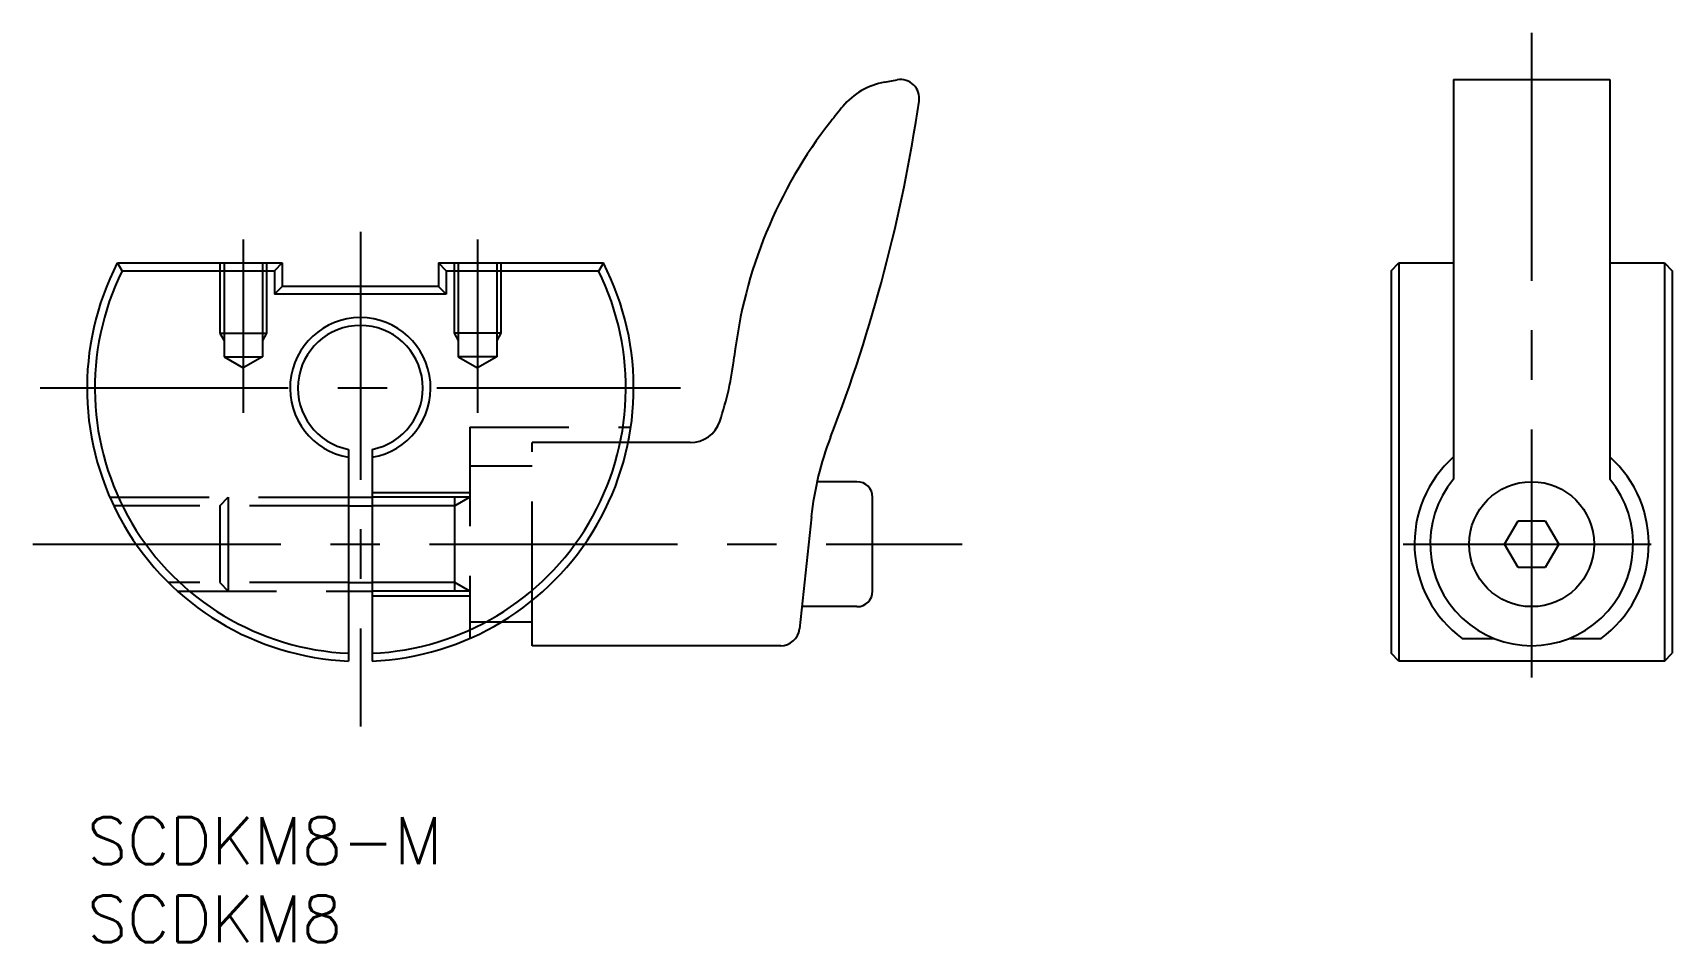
# Model space of a CAD drawing. Extents: x -3 to 102, y -8 to 50.
import ezdxf

# ---------------------------------------------------------------- set-up
doc = ezdxf.new("R2010")
doc.units = 0
doc.header["$LTSCALE"] = 0.5
doc.linetypes.add('CENTER', pattern=[50.8, 31.75, -6.35, 6.35, -6.35])
doc.linetypes.add('DASHED', pattern=[19.05, 12.7, -6.35])
for name, color, linetype in [('MSM_CENTER', 1, 'CENTER'), ('MSM_CONTINUOUS', 7, 'CONTINUOUS'), ('MSM_DASHED', 4, 'DASHED'), ('MSM_NARROW', 5, 'CONTINUOUS'), ('MSM_PART_NUMBER', 7, 'CONTINUOUS')]:
    doc.layers.add(name, color=color, linetype=linetype)
doc.styles.get("Standard").update_dxf_attribs({"font": 'txt.shx', "height": 3, "bigfont": 'bigfont.shx'})

# ---------------------------------------------------------------- blocks, each defined once
blk = doc.blocks.new('*U3')
at = {"layer": 'MSM_PART_NUMBER'}
blk.add_text('SCDKM8-M', height=3, dxfattribs=at).set_placement((0, -3))
blk = doc.blocks.new('*U4')
at = {"layer": 'MSM_PART_NUMBER'}
blk.add_text('SCDKM8', height=3, dxfattribs=at).set_placement((0, -8))

msp = doc.modelspace()

# ---------------------------------------------------------------- linework, layer by layer
at = {"layer": 'MSM_CENTER'}
for p, q in [((92.5, 50.22), (92.5, 6.98)), ((10, 36.98), (10, 25.88)), ((17.5, 37.48), (17.5, 5.81)), ((25, 36.98), (25, 25.88)), ((-3, 27.48), (38, 27.48)), ((-3.47, 17.48), (56.03, 17.48)), ((84.28, 17.48), (100.72, 17.48))]:
    msp.add_line(p, q, dxfattribs=at)
at = {"layer": 'MSM_CONTINUOUS'}
for p, q in [((51.07, 47.06), (51.88, 47.2)), ((87.5, 47.22), (87.5, 21.64)), ((87.5, 47.22), (97.5, 47.22)), ((97.5, 47.22), (97.5, 21.64)), ((1.94, 35.48), (12.5, 35.48)), ((2.24, 34.98), (1.94, 35.48)), ((2.24, 34.98), (12, 34.98)), ((12.5, 35.48), (12, 34.98)), ((12, 34.98), (12, 33.48)), ((12.5, 35.48), (12.5, 33.98)), ((22.5, 35.48), (22.5, 33.98)), ((22.5, 35.48), (33.06, 35.48)), ((23, 34.98), (22.5, 35.48)), ((23, 34.98), (23, 33.48)), ((23, 34.98), (32.76, 34.98)), ((33.06, 35.48), (32.76, 34.98)), ((83.5, 34.98), (84, 35.48)), ((83.5, 34.98), (83.5, 10.5)), ((84, 35.48), (84, 10)), ((84, 35.48), (87.5, 35.48)), ((97.5, 35.48), (101, 35.48)), ((101, 35.48), (101, 10)), ((101, 35.48), (101.5, 34.98)), ((101.5, 34.98), (101.5, 10.5)), ((12.5, 33.98), (12, 33.48)), ((22.5, 33.98), (12.5, 33.98)), ((23, 33.48), (22.5, 33.98)), ((23, 33.48), (12, 33.48)), ((16.75, 23.55), (16.75, 10)), ((18.25, 23.55), (18.25, 10)), ((38.62, 23.98), (34.65, 23.98)), ((49.3, 21.48), (46.75, 21.48)), ((16.75, 20.48), (18.25, 20.48)), ((50.3, 14.48), (50.3, 20.48)), ((46.38, 19.23), (45.61, 12.06)), ((90.77, 17.48), (91.63, 18.98)), ((91.63, 18.98), (93.37, 18.98)), ((93.37, 18.98), (94.23, 17.48)), ((91.63, 15.98), (90.77, 17.48)), ((94.23, 17.48), (93.37, 15.98)), ((93.37, 15.98), (91.63, 15.98)), ((16.75, 14.48), (18.25, 14.48)), ((28.5, 10.98), (28.5, 13.87)), ((49.3, 13.48), (45.77, 13.48)), ((28.5, 12.48), (26.51, 12.48)), ((44.42, 10.98), (28.5, 10.98)), ((84, 10), (83.5, 10.5)), ((88.05, 11.44), (90.1, 11.44)), ((94.9, 11.44), (96.95, 11.44)), ((101, 10), (101.5, 10.5)), ((101, 10), (84, 10))]:
    msp.add_line(p, q, dxfattribs=at)
msp.add_circle((92.5, 17.48), 4, dxfattribs=at)
for centre, radius, start, end in [((51.85, 42.62), 4.5, 100, 140.208), ((52.09, 46.02), 1.2, 351.6349, 100), ((-45.66, 60.39), 100, 338.8628, 351.6349), ((79.13, 19.9), 40, 140.208, 141.9788), ((71.25, 26.06), 30, 141.9788, 173.4554), ((17.5, 27.48), 17.5, 152.7971, 267.5437), ((17.5, 27.48), 17, 153.821, 267.4714), ((17.5, 27.48), 17.5, 272.4563, 27.2029), ((17.5, 27.48), 17, 272.5286, 26.179), ((17.5, 27.48), 4.5, 279.5941, 260.4059), ((17.5, 27.48), 4, 280.8069, 259.1931), ((21.57, 31.76), 20, 341.2775, 353.4554), ((38.62, 25.98), 2, 270, 341.2775), ((66.26, 17.12), 20, 158.8685, 173.9316), ((92.5, 17.48), 7.5, 131.8103, 233.6298), ((92.5, 17.48), 7.5, 306.3702, 48.1897), ((49.3, 20.48), 1, 0, 90), ((92.5, 17.48), 6.5, 140.2849, 39.7151), ((49.3, 14.48), 1, 270, 0), ((44.42, 12.18), 1.2, 270, 353.9426)]:
    msp.add_arc(centre, radius, start, end, dxfattribs=at)
at = {"layer": 'MSM_DASHED'}
for p, q in [((8.5, 35.48), (8.5, 30.98)), ((8.77, 35.48), (8.77, 29.48)), ((11.23, 35.48), (11.23, 29.48)), ((11.5, 35.48), (11.5, 30.98)), ((23.5, 35.48), (23.5, 30.98)), ((23.77, 35.48), (23.77, 29.48)), ((26.23, 35.48), (26.23, 29.48)), ((26.5, 35.48), (26.5, 30.98)), ((8.5, 30.98), (8.77, 30.52)), ((8.5, 30.98), (11.5, 30.98)), ((11.5, 30.98), (11.23, 30.52)), ((23.5, 30.98), (23.77, 30.52)), ((26.5, 30.98), (23.5, 30.98)), ((26.5, 30.98), (26.23, 30.52)), ((8.77, 29.48), (11.23, 29.48)), ((8.77, 29.48), (10, 28.77)), ((11.23, 29.48), (10, 28.77)), ((26.23, 29.48), (23.77, 29.48)), ((23.77, 29.48), (25, 28.77)), ((26.23, 29.48), (25, 28.77)), ((24.5, 24.98), (24.5, 11.44)), ((24.5, 24.98), (34.82, 24.98)), ((28.5, 13.87), (28.5, 23.98)), ((34.65, 23.98), (28.5, 23.98)), ((28.5, 22.48), (24.5, 22.48)), ((1.46, 20.48), (16.75, 20.48)), ((8.5, 19.94), (9.04, 20.48)), ((9.04, 20.48), (9.04, 14.48)), ((18.25, 20.78), (24.5, 20.78)), ((24.5, 20.48), (18.25, 20.48)), ((24.5, 20.48), (23.56, 19.94)), ((23.56, 14.48), (23.56, 20.48)), ((16.75, 19.94), (1.71, 19.94)), ((8.5, 19.94), (8.5, 15.03)), ((23.56, 19.94), (18.25, 19.94)), ((16.75, 15.03), (5.21, 15.03)), ((8.5, 15.03), (9.04, 14.48)), ((23.56, 15.03), (18.25, 15.03)), ((24.5, 14.48), (23.56, 15.03)), ((5.78, 14.48), (16.75, 14.48)), ((24.5, 14.48), (18.25, 14.48)), ((18.25, 14.18), (24.5, 14.18)), ((26.51, 12.48), (24.5, 12.48))]:
    msp.add_line(p, q, dxfattribs=at)
at = {"layer": 'MSM_NARROW'}
for p, q in [((16.75, 19.94), (18.25, 19.94)), ((16.75, 15.03), (18.25, 15.03))]:
    msp.add_line(p, q, dxfattribs=at)

# ---------------------------------------------------------------- block references
at = {"layer": 'MSM_CONTINUOUS'}
for name in ['*U3', '*U4']:
    msp.add_blockref(name, (0, 0), dxfattribs=at)

doc.saveas('drawing.dxf')
